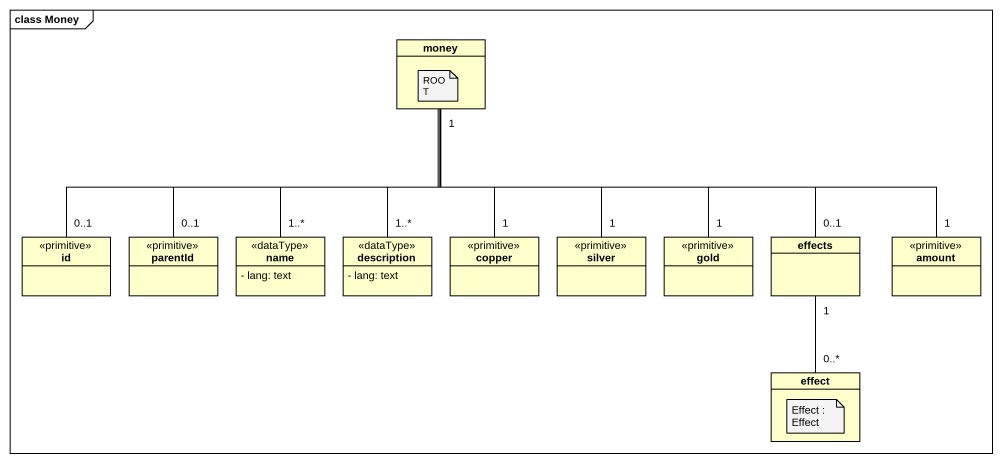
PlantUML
@startuml
mainframe class Money
hide circle
hide empty members
skinparam classAttributeIconSize 0
class money
class id <<primitive>>
class parentId <<primitive>>
class name <<dataType>> {
  - lang: text
}
class description <<dataType>> {
  - lang: text
}
class copper <<primitive>>
class silver <<primitive>>
class gold <<primitive>>
class effects
class amount <<primitive>>
class effect
money -left- "0..1" id
money -- "0..1" parentId
money -- "1..*" name
money -- "1..*" description
money -- "1" copper
money -- "1" silver
money -- "1" gold
money "1" -right- "0..1" effects
money -right- "1" amount
effects "1" -- "0..*" effect
note as N1
  ROOT
end note
note as N2
  Effect : Effect
end note
@enduml
